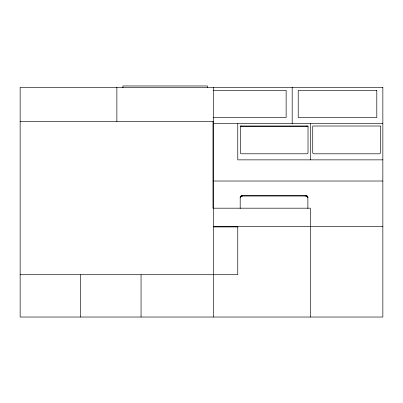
<?xml version="1.0" encoding="UTF-8"?>
<svg xmlns="http://www.w3.org/2000/svg" width="403" height="403" viewBox="0 0 403 403"><rect width="100%" height="100%" fill="white"/><g stroke="black" fill="none" stroke-linecap="round" stroke-linejoin="round"><path stroke-width="0.6" d="M240.188 197.289L240.898 196.08L242.606 195.581L305.474 195.581L307.182 196.08L307.892 197.289M240.188 197.717L240.898 196.508L242.606 196.009L305.474 196.009L307.182 196.508L307.892 197.717M213.202 90.343L286.13 90.343L286.13 117.545L213.202 117.545M20.15 121.57L213.59 121.57M213.383 123.59L382.85 123.59M382.85 159.86L237.77 159.86L237.77 123.59M213.464 181.018L382.85 181.018M213.59 226.32L382.85 226.355M213.59 226.924L237.77 226.924M20.15 274.715L237.77 274.715L237.77 226.32M310.31 123.59L310.31 159.86M310.31 317.03L310.31 208.185L212.986 208.185L212.986 121.57M307.892 126.008L307.892 126.613L240.188 126.613L240.188 126.008L308.018 125.988L308.018 152.586A1.209 1.209 0 0 1 306.809 153.795L241.523 153.795A1.209 1.209 0 0 1 240.314 152.586L240.314 125.988M307.872 197.067L307.892 208.482M307.811 196.845L307.811 197.274M307.706 196.634L307.706 197.062M307.57 196.432L307.57 196.86M307.393 196.246L307.393 196.674M307.182 196.08L307.182 196.508M306.945 195.934L306.945 196.362M306.683 126.008L306.683 126.613M306.683 195.808L306.683 196.236M306.401 195.707L306.401 196.135M306.099 195.636L306.099 196.065M305.791 195.596L305.791 196.019M305.474 195.581L305.474 196.009M292.175 87.32L292.175 123.59M242.606 195.581L242.606 196.009M242.289 195.596L242.289 196.019M241.981 195.636L241.981 196.065M241.679 195.707L241.679 196.135M241.397 126.008L241.397 126.613M241.397 195.808L241.397 196.236M241.135 195.934L241.135 196.362M240.898 196.08L240.898 196.508M240.687 196.246L240.687 196.674M240.51 196.432L240.51 196.86M240.374 196.634L240.374 197.062M240.269 196.845L240.269 197.274M240.208 197.067L240.188 208.482M213.59 87.32L213.59 317.03M207.545 87.844L207.545 85.97L122.915 85.97L122.915 87.844M141.05 274.715L141.05 317.03M116.87 87.32L116.87 121.57M80.6 274.715L80.6 317.03M382.85 87.32L20.15 87.32L20.15 317.03L382.85 317.03L382.85 87.32M376.805 90.343L298.22 90.343L298.22 117.545L376.805 117.545L376.805 90.343M380.432 126.008L312.728 126.008L312.728 152.606A1.209 1.209 0 0 0 313.937 153.815L379.223 153.815A1.209 1.209 0 0 0 380.432 152.606L380.432 126.008"/></g></svg>
